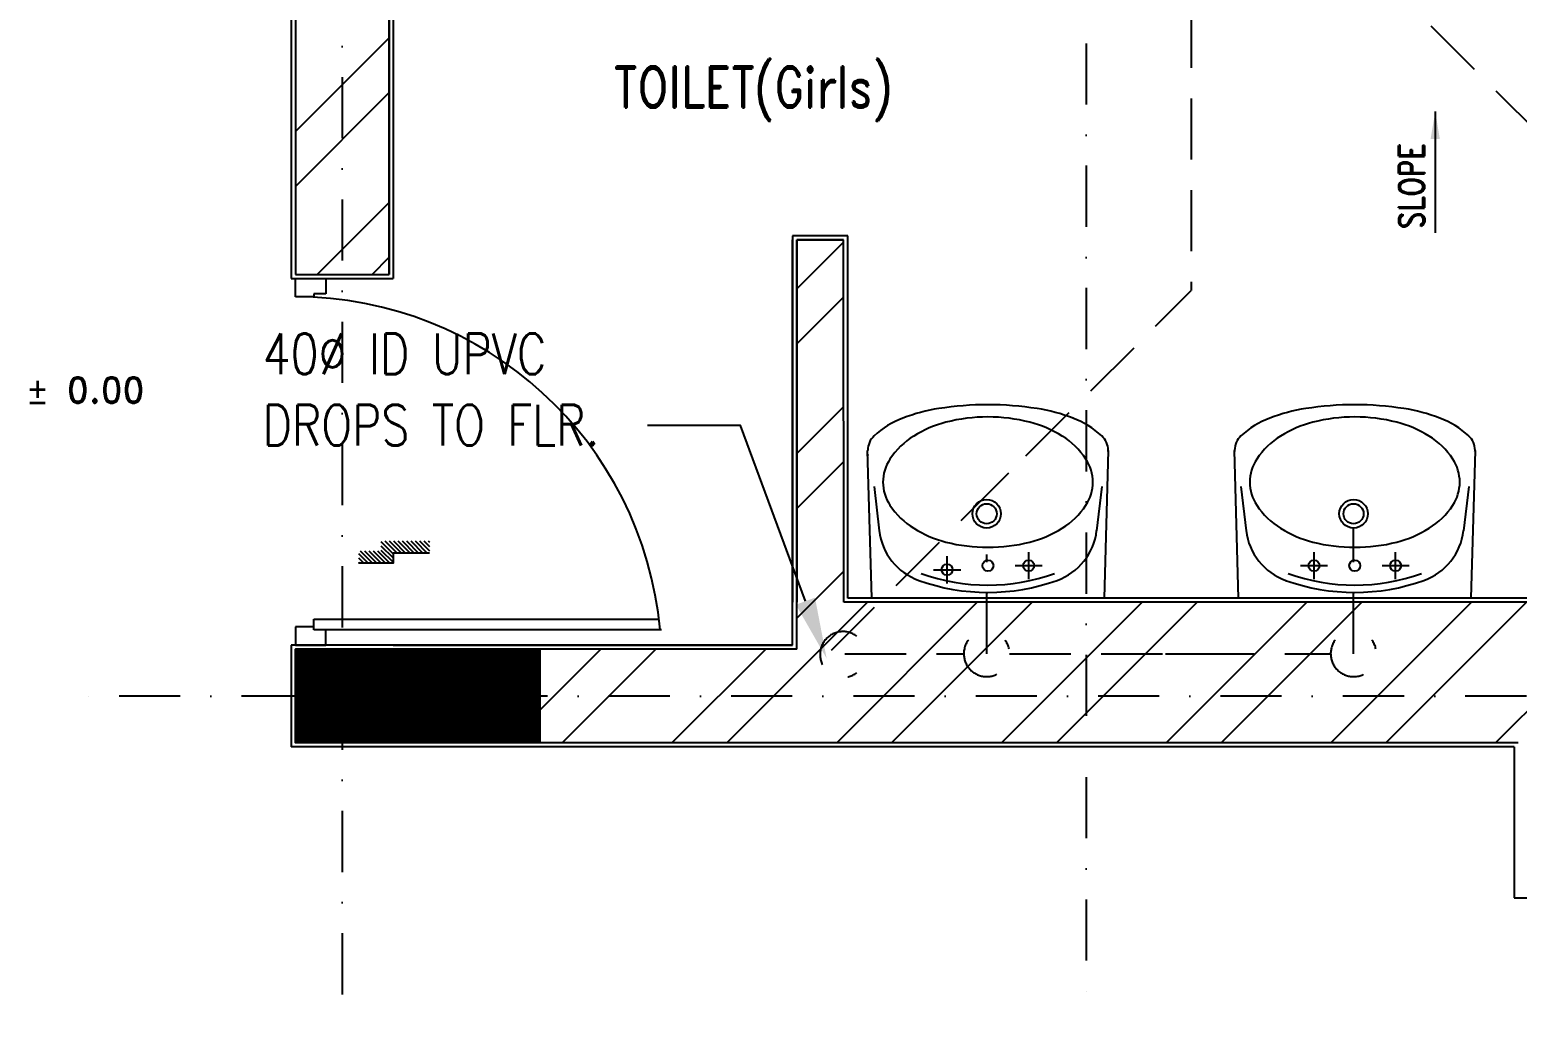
# Model space of a CAD drawing. Extents: x -437689 to -407696, y -55787 to -37037.
# Drawn here: x -436510 to -434686, y -52414 to -51205 of the extents above; entities that cross this region are included whole.
import ezdxf
from ezdxf.enums import TextEntityAlignment as Align

# ---------------------------------------------------------------- set-up
doc = ezdxf.new("R2010")
doc.units = 0
doc.header["$LTSCALE"] = 150
doc.header["$MEASUREMENT"] = 0
doc.linetypes.add('DASHDOT', pattern=[1, 0.5, -0.25, 0, -0.25])
doc.linetypes.add('DASHED', pattern=[0.75, 0.5, -0.25])
doc.layers.get('0').update_dxf_attribs({"linetype": 'CONTINUOUS'})
for name, color, linetype in [('5MM', 6, 'CONTINUOUS'), ('COL', 2, 'CONTINUOUS'), ('DIM', 6, 'CONTINUOUS'), ('DOOR', 31, 'CONTINUOUS'), ('DR', 6, 'CONTINUOUS'), ('DROP', 64, 'CONTINUOUS'), ('GRID', 252, 'DASHDOT'), ('TEXT', 7, 'CONTINUOUS'), ('TOILET', 9, 'CONTINUOUS'), ('TXT', 7, 'CONTINUOUS'), ('WALL', 7, 'CONTINUOUS'), ('WASTE', 3, 'DASHED')]:
    doc.layers.add(name, color=color, linetype=linetype)
doc.styles.add('RD', font='ROMAND.shx', dxfattribs={"width": 0.8})
doc.styles.add('T', font='romans.shx', dxfattribs={"height": 450})
doc.styles.add('TESTI', font='ROMAND.SHX')

# ---------------------------------------------------------------- blocks, each defined once
blk = doc.blocks.new('*X0')
at = {"color": 0}
for p, q in [((12813.4, 9935), (12788.4, 9960)), ((12813.4, 9926.1), (12788.4, 9951.1)), ((12820.5, 9936.7), (12795.5, 9961.7)), ((12829.3, 9936.7), (12804.3, 9961.7)), ((12838.2, 9936.7), (12813.2, 9961.7)), ((12847, 9936.7), (12822, 9961.7)), ((12855.8, 9936.7), (12830.8, 9961.7)), ((12859.3, 9942.1), (12839.7, 9961.7)), ((12859.3, 9951), (12848.5, 9961.7)), ((12859.3, 9959.8), (12857.4, 9961.7)), ((12734.9, 9916.2), (12714.5, 9936.6)), ((12726.1, 9916.2), (12714.5, 9927.8)), ((12717.3, 9916.2), (12714.5, 9918.9)), ((12743.8, 9916.2), (12718.8, 9941.2)), ((12752.6, 9916.2), (12727.6, 9941.2)), ((12761.4, 9916.2), (12736.4, 9941.2)), ((12770.3, 9916.2), (12745.3, 9941.2)), ((12779.1, 9916.2), (12754.1, 9941.2)), ((12788, 9916.2), (12763, 9941.2)), ((12796.8, 9916.2), (12771.8, 9941.2)), ((12805.6, 9916.2), (12780.6, 9941.2)), ((12813.4, 9917.3), (12788.4, 9942.3))]:
    blk.add_line(p, q, dxfattribs=at)

msp = doc.modelspace()

# ---------------------------------------------------------------- linework, layer by layer
at = {"color": 8}
for p, q in [((-435474.5, -51765.6), (-435468.1, -51819.7)), ((-435195, -51765.6), (-435201.4, -51819.7)), ((-435024.5, -51765.6), (-435018.1, -51819.7)), ((-434745, -51765.6), (-434751.4, -51819.7)), ((-435384.8, -51884.3), (-435384.8, -51850.9)), ((-435284.8, -51879.3), (-435284.8, -51845.9)), ((-434934.8, -51879.3), (-434934.8, -51845.9)), ((-434834.8, -51879.3), (-434834.8, -51845.9)), ((-435401.4, -51867.6), (-435368.1, -51867.6)), ((-435301.4, -51862.6), (-435268.1, -51862.6)), ((-434951.4, -51862.6), (-434918.1, -51862.6)), ((-434851.4, -51862.6), (-434818.1, -51862.6))]:
    msp.add_line(p, q, dxfattribs=at)
for centre, radius in [((-435336.3, -51798.9), 17.5), ((-435336.3, -51798.9), 12.3), ((-434886.3, -51798.9), 17.5), ((-434886.3, -51798.9), 12.3), ((-435384.8, -51867.6), 6.77), ((-435334.8, -51862.6), 6.77), ((-435284.8, -51862.6), 6.77), ((-434934.8, -51862.6), 6.77), ((-434884.8, -51862.6), 6.77), ((-434834.8, -51862.6), 6.77)]:
    msp.add_circle(centre, radius, dxfattribs=at)
for centre, radius, start, end in [((-435458.1, -51726.1), 24.1, 180, 183.1561), ((-435008.1, -51721.1), 24.1, 180, 183.1561), ((-435394.6, -51811), 74, 186.7128, 250.2795), ((-435274.9, -51811), 74, 289.7205, 353.2872), ((-434944.6, -51811), 74, 186.7128, 250.2795), ((-434824.9, -51811), 74, 289.7205, 353.2872), ((-435334.8, -51644), 251.4, 250.2795, 289.7205), ((-435334.8, -51644), 242.5, 250.2795, 289.7205), ((-434884.8, -51644), 251.4, 250.2795, 289.7205), ((-434884.8, -51644), 242.5, 250.2795, 289.7205)]:
    msp.add_arc(centre, radius, start, end, dxfattribs=at)
at = {"layer": '5MM'}
msp.add_lwpolyline([(-436019.9, -51847.2), (-436064.3, -51847.2), (-436064.3, -51859.5), (-436106.8, -51859.5)], dxfattribs=at)
at = {"layer": 'COL'}
msp.add_line((-435884.3, -52080.1), (-435884.3, -51965.1), dxfattribs=at)
msp.add_line((-435884.3, -52080.1), (-435884.3, -51965.1), dxfattribs=at)
at = {"layer": 'COL', "const_width": 115}
msp.add_lwpolyline([(-435884.3, -52022.6), (-436184.3, -52022.6)], dxfattribs=at)
at = {"layer": 'COL'}
msp.add_lwpolyline([(-435884.3, -52080.1), (-436184.3, -52080.1), (-436184.3, -52080.1), (-436184.3, -51965.1), (-435884.3, -51965.1)], close=True, dxfattribs=at)
at = {"layer": 'DOOR', "color": 8}
for p, q in [((-436184.3, -51532.6), (-436184.3, -51510.1)), ((-436184.3, -51510.1), (-436146.8, -51510.1)), ((-436146.8, -51510.1), (-436146.8, -51528.9)), ((-436161.8, -51532.6), (-436184.3, -51532.6)), ((-436146.8, -51528.9), (-436161.8, -51528.9)), ((-436161.8, -51528.9), (-436161.8, -51532.6)), ((-436184.3, -51937.6), (-436184.3, -51960.1)), ((-436161.8, -51937.6), (-436184.3, -51937.6)), ((-436161.8, -51941.4), (-436161.8, -51928.2)), ((-436161.8, -51928.2), (-435738.8, -51928.2)), ((-436161.8, -51941.4), (-436161.8, -51937.6)), ((-435735.3, -51941.4), (-436161.8, -51941.4)), ((-436146.8, -51941.4), (-436161.8, -51941.4)), ((-436146.8, -51960.1), (-436146.8, -51941.4)), ((-436146.8, -51960.1), (-436189.3, -51960.1)), ((-436184.3, -51960.1), (-436146.8, -51960.1))]:
    msp.add_line(p, q, dxfattribs=at)
msp.add_arc((-436184.7, -51982.2), 449.6, 5.2159, 89.9451, dxfattribs=at)
at = {"layer": 'DR', "linetype": 'CONTINUOUS', "ltscale": 900}
msp.add_lwpolyline([(-435558.6, -51906.2), (-435638.2, -51690.6), (-435702.1, -51690.6), (-435752.5, -51690.6)], dxfattribs=at)
msp.add_solid([(-435546.9, -51901.9), (-435532.6, -51976.5), (-435570.3, -51910.5)], dxfattribs=at)
at = {"layer": 'GRID'}
for p, q in [((-435214.3, -46868.7), (-435214.3, -52414.4)), ((-436126.8, -46910.1), (-436126.8, -52414.4)), ((-432723, -52022.8), (-436475.3, -52022.8))]:
    msp.add_line(p, q, dxfattribs=at)
at = {"layer": 'TOILET', "color": 8}
for p, q in [((-435477.3, -51902.6), (-435482.3, -51721.1)), ((-435477.3, -51902.6), (-435482.3, -51721.1)), ((-435187.3, -51721.1), (-435192.3, -51902.6)), ((-435187.3, -51721.1), (-435192.3, -51902.6)), ((-435027.3, -51902.6), (-435032.3, -51721.1)), ((-435027.3, -51902.6), (-435032.3, -51721.1)), ((-434737.3, -51721.1), (-434742.3, -51902.6)), ((-434737.3, -51721.1), (-434742.3, -51902.6)), ((-435192.3, -51902.6), (-435477.3, -51902.6)), ((-435192.3, -51902.6), (-435477.3, -51902.6)), ((-434742.3, -51902.6), (-435027.3, -51902.6)), ((-434742.3, -51902.6), (-435027.3, -51902.6))]:
    msp.add_line(p, q, dxfattribs=at)
for centre, radius, start, end in [((-435360.7, -51887.9), 220.8, 98.9379, 110.7914), ((-435360.7, -51887.9), 220.8, 98.9379, 110.7914), ((-435334.8, -52052.8), 387.7, 90, 98.9379), ((-435334.8, -52052.8), 387.7, 90, 98.9379), ((-435334.8, -52052.8), 387.7, 81.0621, 90), ((-435334.8, -52052.8), 387.7, 81.0621, 90), ((-435308.8, -51887.9), 220.8, 69.2086, 81.0621), ((-435308.8, -51887.9), 220.8, 69.2086, 81.0621), ((-434910.7, -51887.9), 220.8, 98.9379, 110.7914), ((-434910.7, -51887.9), 220.8, 98.9379, 110.7914), ((-434884.8, -52052.8), 387.7, 90, 98.9379), ((-434884.8, -52052.8), 387.7, 90, 98.9379), ((-434884.8, -52052.8), 387.7, 81.0621, 90), ((-434884.8, -52052.8), 387.7, 81.0621, 90), ((-434858.8, -51887.9), 220.8, 69.2086, 81.0621), ((-434858.8, -51887.9), 220.8, 69.2086, 81.0621), ((-435399.9, -51784.6), 110.3, 110.7914, 132.5102), ((-435399.9, -51784.6), 110.3, 110.7914, 132.5102), ((-435350.8, -51824.2), 142.1, 104.4333, 121.8551), ((-435334.8, -51886.6), 206.5, 90, 104.4333), ((-435334.8, -51886.6), 206.5, 75.5667, 90), ((-435318.7, -51824.2), 142.1, 58.1449, 75.5667), ((-435269.6, -51784.6), 110.3, 47.4898, 69.2086), ((-435269.6, -51784.6), 110.3, 47.4898, 69.2086), ((-434949.9, -51784.6), 110.3, 110.7914, 132.5102), ((-434949.9, -51784.6), 110.3, 110.7914, 132.5102), ((-434900.8, -51824.2), 142.1, 104.4333, 121.8551), ((-434884.8, -51886.6), 206.5, 90, 104.4333), ((-434884.8, -51886.6), 206.5, 75.5667, 90), ((-434868.7, -51824.2), 142.1, 58.1449, 75.5667), ((-434819.6, -51784.6), 110.3, 47.4898, 69.2086), ((-434819.6, -51784.6), 110.3, 47.4898, 69.2086), ((-435458.1, -51721.1), 24.1, 132.5102, 180), ((-435458.1, -51721.1), 24.1, 132.5102, 180), ((-435375.3, -51784.8), 95.7, 121.8551, 146.3116), ((-435294.2, -51784.8), 95.7, 33.6884, 58.1449), ((-435211.4, -51721.1), 24.1, 360, 47.4898), ((-435211.4, -51721.1), 24.1, 360, 47.4898), ((-435008.1, -51721.1), 24.1, 132.5102, 180), ((-435008.1, -51721.1), 24.1, 132.5102, 180), ((-434925.3, -51784.8), 95.7, 121.8551, 146.3116), ((-434844.2, -51784.8), 95.7, 33.6884, 58.1449), ((-434761.4, -51721.1), 24.1, 360, 47.4898), ((-434761.4, -51721.1), 24.1, 360, 47.4898), ((-435211.4, -51721.1), 24.1, 356.8439, 360), ((-435211.4, -51721.1), 24.1, 356.8439, 360), ((-434761.4, -51721.1), 24.1, 356.8439, 360), ((-434761.4, -51721.1), 24.1, 356.8439, 360), ((-435412.4, -51760.1), 51.1, 146.3116, 180), ((-435257.1, -51760.1), 51.1, 0, 33.6884), ((-434962.4, -51760.1), 51.1, 146.3116, 180), ((-434807.1, -51760.1), 51.1, 0, 33.6884), ((-435412.4, -51760.1), 51.1, 180, 213.6884), ((-435257.1, -51760.1), 51.1, 326.3116, 360), ((-434962.4, -51760.1), 51.1, 180, 213.6884), ((-434807.1, -51760.1), 51.1, 326.3116, 360), ((-435375.3, -51735.4), 95.7, 213.6884, 238.1449), ((-435294.2, -51735.4), 95.7, 301.8551, 326.3116), ((-434925.3, -51735.4), 95.7, 213.6884, 238.1449), ((-434844.2, -51735.4), 95.7, 301.8551, 326.3116), ((-435350.8, -51696), 142.1, 238.1449, 255.5667), ((-435318.7, -51696), 142.1, 284.4333, 301.8551), ((-434900.8, -51696), 142.1, 238.1449, 255.5667), ((-434868.7, -51696), 142.1, 284.4333, 301.8551), ((-435334.8, -51633.6), 206.5, 255.5667, 270), ((-435334.8, -51633.6), 206.5, 270, 284.4333), ((-434884.8, -51633.6), 206.5, 255.5667, 270), ((-434884.8, -51633.6), 206.5, 270, 284.4333)]:
    msp.add_arc(centre, radius, start, end, dxfattribs=at)
at = {"layer": 'WALL', "color": 9, "linetype": 'CONTINUOUS'}
for p, q in [((-436184.3, -50690.1), (-436184.3, -51505.1)), ((-436069.3, -50920.1), (-436069.3, -51505.1)), ((-436069.3, -51505.1), (-436069.3, -50920.1)), ((-436064.3, -50925.1), (-436064.3, -51510.1)), ((-436184.3, -51505.1), (-436069.3, -51505.1))]:
    msp.add_line(p, q, dxfattribs=at)
at = {"layer": 'WALL', "color": 9, "linetype": 'DASHDOT', "ltscale": 900}
for p, q in [((-436189.3, -50920.1), (-436189.3, -51510.1)), ((-436184.3, -51329.7), (-436069.3, -51214.7)), ((-436184.3, -51397.1), (-436069.3, -51282.1)), ((-436157.6, -51505.1), (-436069.3, -51416.8)), ((-435569.3, -51523), (-435511.8, -51465.4)), ((-436090.2, -51505.1), (-436069.3, -51484.1)), ((-435569.3, -51590.3), (-435511.7, -51532.8)), ((-435569.3, -51725), (-435511.7, -51667.4)), ((-435569.3, -51792.4), (-435511.7, -51734.7)), ((-435569.3, -51927.1), (-435511.6, -51869.4)), ((-435655, -52080.1), (-435482.5, -51907.6)), ((-435520.3, -52080.1), (-435347.8, -51907.6)), ((-435452.9, -52080.1), (-435280.4, -51907.6)), ((-435318.2, -52080.1), (-435145.7, -51907.6)), ((-435250.8, -52080.1), (-435078.3, -51907.6)), ((-435116.1, -52080.1), (-434943.6, -51907.6)), ((-435048.8, -52080.1), (-434876.3, -51907.6)), ((-434914.1, -52080.1), (-434741.6, -51907.6)), ((-434846.7, -52080.1), (-434674.2, -51907.6)), ((-434712, -52080.1), (-434539.5, -51907.6)), ((-435884.3, -52040), (-435809.4, -51965.1)), ((-435857, -52080.1), (-435742, -51965.1)), ((-435722.3, -52080.1), (-435607.3, -51965.1))]:
    msp.add_line(p, q, dxfattribs=at)
at = {"layer": 'WALL', "linetype": 'DASHDOT', "ltscale": 900}
for p, q in [((-436184.3, -50920.1), (-436184.3, -51505.1)), ((-436184.3, -51505.1), (-436069.3, -51505.1)), ((-436189.3, -51510.1), (-436064.3, -51510.1)), ((-436189.3, -51960.1), (-436189.3, -52085.1)), ((-436064.3, -51960.1), (-435574.3, -51960.1)), ((-436184.3, -52080.1), (-436184.3, -51965.5)), ((-436184.3, -51965.5), (-436184.3, -52080.1)), ((-434689.3, -52085.1), (-434689.3, -52270.1)), ((-434689.3, -52270.1), (-434564.3, -52270.1))]:
    msp.add_line(p, q, dxfattribs=at)
at = {"layer": 'WALL', "color": 6}
msp.add_line((-434786.1, -51305.2), (-434786.1, -51454.2), dxfattribs=at)
at = {"layer": 'WALL', "linetype": 'CONTINUOUS'}
for p, q in [((-435506.8, -51457.9), (-435574.3, -51457.9)), ((-435574.3, -51457.9), (-435574.3, -51907.6)), ((-435511.8, -51462.9), (-435569.3, -51462.9)), ((-435569.3, -51462.9), (-435569.3, -51907.6)), ((-435511.6, -51907.6), (-435511.8, -51462.9)), ((-435506.6, -51902.6), (-435506.8, -51457.9))]:
    msp.add_line(p, q, dxfattribs=at)
at = {"layer": 'WALL'}
for p, q in [((-435574.3, -51960.1), (-435574.3, -51462.9)), ((-435569.3, -51462.9), (-435511.8, -51462.9)), ((-435569.3, -51965.1), (-435569.3, -51462.9)), ((-435511.6, -51902.6), (-435511.6, -51902.6)), ((-434199.3, -51907.6), (-435511.6, -51907.6)), ((-434204.3, -51902.6), (-435506.6, -51902.6)), ((-435574.3, -51960.1), (-436184.3, -51960.1)), ((-435569.3, -51965.1), (-436184.3, -51965.1)), ((-434689.3, -52085.1), (-436189.3, -52085.1)), ((-434684.3, -52080.1), (-436184.3, -52080.1))]:
    msp.add_line(p, q, dxfattribs=at)
at = {"layer": 'WALL', "color": 6}
msp.add_solid([(-434791.8, -51339), (-434780.5, -51339), (-434786.1, -51305.2)], dxfattribs=at)
at = {"layer": 'WASTE'}
for p, q in [((-435085.5, -50051.7, 0), (-435085.5, -51525.1, 0)), ((-434260.7, -51730.9), (-435085.5, -50906)), ((-435526.8, -51966.4), (-435085.5, -51525.1)), ((-435362.1, -51802), (-435297.5, -51737)), ((-434886.3, -51970.7), (-434886.3, -51816.4)), ((-435336.3, -51970.7), (-435336.3, -51848.8)), ((-435510.2, -51970.7), (-435364.4, -51970.7)), ((-435308.2, -51970.7), (-434914.4, -51970.7)), ((-435116.9, -51971), (-435025.3, -51970.7))]:
    msp.add_line(p, q, dxfattribs=at)
for centre, start, end in [((-435512.6, -51971.6), 53.1301, 306.8699), ((-435336.3, -51970.7), 143.1301, 36.8699), ((-434886.3, -51970.7), 143.1301, 36.8699)]:
    msp.add_arc(centre, 28.1, start, end, dxfattribs=at)

# ---------------------------------------------------------------- block references
at = {"layer": 'DROP', "xscale": 0.5999999999767169, "yscale": 0.5999999999985448, "zscale": 0.6, "rotation": 180}
msp.add_blockref('*X0', (-428391.2, -45882.5), dxfattribs=at)

# ---------------------------------------------------------------- texts
at = {"layer": 'DIM', "color": 7, "style": 'RD'}
msp.add_text('%%P 0.00', height=31.25, dxfattribs=at).set_placement((-436369.4, -51647.1), align=Align.MIDDLE_RIGHT)
at = {"layer": 'TEXT', "style": 'T', "width": 0.8}
for s, p in [('40%%c ID UPVC', (-436224.4, -51627.6)), ('DROPS TO FLR.', (-436224.4, -51715.1))]:
    msp.add_text(s, height=50, dxfattribs=at).set_placement(p)
at = {"layer": 'TXT', "style": 'TESTI', "width": 0.8}
msp.add_text('TOILET(Girls)', height=50, dxfattribs=at).set_placement((-435793.6, -51300.2))
msp.add_text('SLOPE', height=31.5, rotation=90, dxfattribs=at).set_placement((-434799.4, -51449.5))

doc.saveas('drawing.dxf')
